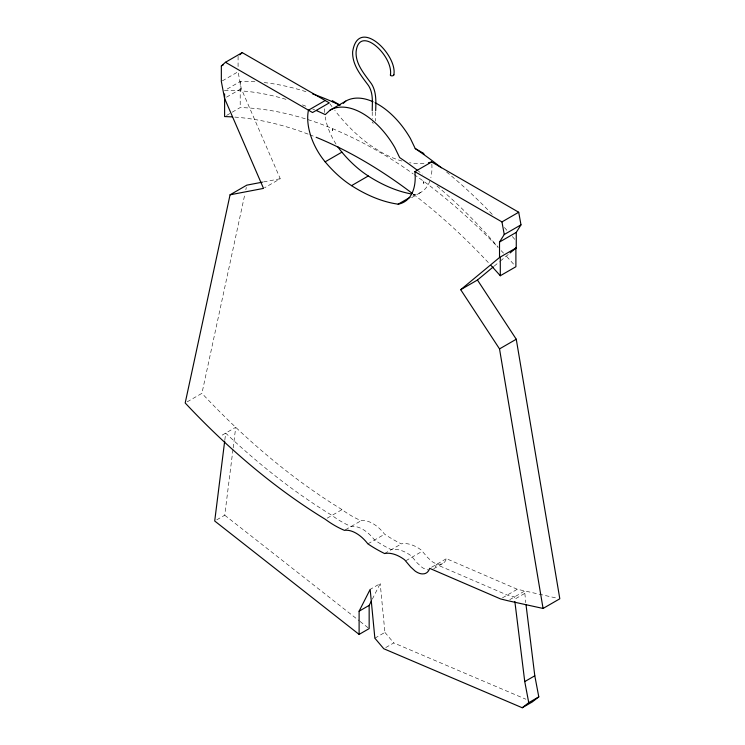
<?xml version="1.0" encoding="UTF-8"?>
<svg xmlns="http://www.w3.org/2000/svg" width="745" height="745" viewBox="0 0 745 745"><rect width="100%" height="100%" fill="white"/><g stroke="black" fill="none" stroke-linecap="round" stroke-linejoin="round"><path stroke-width="0.56" stroke-dasharray="3.73 2.79" d="M332.587 128.68L332.335 130.72L332.335 128.568M224.832 439.96L225.688 433.106A547.51 316.103 60 0 0 331.972 515.41A97.418 56.248 60 0 0 351.137 526.482A31.374 18.113 60 0 1 374.577 540.013A148.236 85.582 60 0 0 391.321 549.68A40.258 23.244 60 0 1 411.259 555.882L417.349 563.099L421.866 567.243A19.109 11.035 60 0 0 428.794 570.046M216.711 519.861L224.748 515.223L233.027 449.002M233.166 447.857L235.727 427.304L220.902 435.872M187.163 401.853L201.932 393.323L244.844 194.249M245.831 189.696L246.316 187.423M372.314 599.176L380.211 583.596L370.163 589.397M494.214 266.123L499.504 261.728M500.389 261.001L508.332 254.417M222.327 80.879L238.083 71.781L241.278 88.646L280.26 178.735L264.494 187.833M254.911 81.764A377.557 217.987 60 0 0 240.207 81.522L224.608 90.527A377.557 217.987 60 0 1 287.3 99.737M226.499 97.176L241.278 88.646M226.555 115.447L240.207 107.569A452.56 261.29 60 0 1 330.724 127.851C359.788 140.051 387.558 155.388 413.121 173.846M412.944 195.646L414.918 194.51A53.51 30.899 60 0 0 429.846 181.026M411.557 197.723L420.422 192.601M327.185 518.175L342.02 509.617A97.418 56.248 60 0 0 361.185 520.681A31.374 18.113 60 0 1 384.625 534.212A148.236 85.582 60 0 0 401.369 543.878A40.258 23.244 60 0 1 421.298 550.08L427.397 557.297L431.904 561.441A19.109 11.035 60 0 0 438.842 564.244L440.919 564.133A19.109 11.035 60 0 0 446.404 558.675L517.3 589.267L556.403 598.039M345.401 529.788L361.185 520.681M367.881 543.878L384.625 534.212M384.625 553.544L401.369 543.878M405.829 560.752L422.573 551.086M431.579 567.243L446.404 558.675M433.72 568.714L442.763 563.499M374.865 638.195L384.914 632.403L380.211 583.596M385.77 647.563L393.807 642.926L525.886 699.229M502.475 597.835L517.3 589.267M509.794 599.632L524.62 591.064L525.756 602.621M524.62 593.476L514.581 599.278L514.581 596.866L507.252 595.069L436.356 564.477A19.109 11.035 60 0 1 434.279 568.146M263.534 181.938L280.26 178.735M414.071 174.507L425.386 182.497A452.56 261.29 60 0 1 498.042 247.34M224.748 515.223L359.109 620.706M360.021 621.423L369.157 628.603M384.914 632.403L393.807 642.926M423.523 181.184L423.775 183.512L423.775 181.361M375.676 111.852L375.676 121.062M372.221 111.862L372.221 118.753M240.207 81.522L240.207 107.569M238.083 56.313L238.083 68.465M414.918 194.51A160.65 92.752 60 0 1 413.065 194.24M431.83 164.105A53.51 30.899 60 0 1 430.852 177.701M424.007 163.332A122.431 70.691 60 0 1 409.545 162.736M401.909 161.022A122.431 70.691 60 0 1 380.462 151.757L371.355 145.946A122.431 70.691 60 0 1 334.784 110.344M332 106.647A122.431 70.691 60 0 1 329.961 103.825M336.014 144.083A47.009 27.137 60 0 1 325.202 116.918M324.624 112.514A47.009 27.137 60 0 1 324.429 108.276M342.02 509.617A547.51 316.103 60 0 1 201.932 393.323M373.487 123.167A1.723 0.996 0 0 1 372.714 122.897M372.444 122.692A1.723 0.996 0 0 1 372.286 121.938M417.088 170.074A377.557 217.987 60 0 1 422.303 174.069M436.952 185.971A377.557 217.987 60 0 1 498.163 247.191M446.544 171.955A377.557 217.987 60 0 1 494.168 216.404M504.421 227.523A377.557 217.987 60 0 1 508.034 231.583M512.337 236.519A377.557 217.987 60 0 1 515.186 239.843M234.843 117.095A452.56 261.29 60 0 1 308.728 134.351M309.79 134.752A452.56 261.29 60 0 1 315.116 136.857M413.382 194.24A452.56 261.29 60 0 1 489.484 263.823M501.18 250.646A452.56 261.29 60 0 1 503.527 253.142M506.647 256.494A452.56 261.29 60 0 1 514.367 265.006M264.158 82.565A377.557 217.987 60 0 1 308.272 92.436M302.377 104.877A377.557 217.987 60 0 1 307.806 106.982M312.639 108.966A377.557 217.987 60 0 1 314.586 109.785"/><path stroke-width="1.12" d="M224.683 441.096L214.709 521.016L359.109 634.405L369.157 628.603L369.157 605.396L371.261 601.252M262.417 182.153L246.809 185.142L230.065 194.808L185.188 402.989A547.51 316.103 60 0 0 325.276 519.284A97.418 56.248 60 0 0 344.441 530.347A31.374 18.113 60 0 1 367.881 543.878A148.236 85.582 60 0 0 384.625 553.544A40.258 23.244 60 0 1 404.554 559.746L410.653 566.964L415.161 571.108A19.109 11.035 60 0 0 422.098 573.911L424.175 573.799A19.109 11.035 60 0 0 429.66 568.342L500.556 598.933L507.876 600.731L543.068 608.451L559.812 598.784L516.266 339.236L477.452 280.018L493.33 266.85M359.109 634.405L359.109 611.198L370.163 589.397L374.865 638.195L383.759 648.727L522.236 707.75L532.284 701.948L538.793 696.873L534.798 675.789L526.035 604.903M543.068 608.451L499.522 348.902L460.708 289.684L499.522 257.509L499.522 242.041L504.244 234.517L520.988 224.85L518.706 212.241L431.634 161.972A122.431 70.691 60 0 1 428.431 162.708M499.522 242.041L516.266 232.375L520.988 224.85M373.077 101.767A64.657 37.325 60 0 0 345.727 101.124L330.119 110.13L325.276 114.628A377.557 217.987 60 0 0 316.523 110.632M343.305 103.369L345.727 101.124M230.065 194.808L263.516 188.401L224.534 98.312L221.34 81.447L221.34 65.979L225.474 62.282L242.218 52.606L329.29 102.875L312.546 112.542L225.474 62.282M239.741 54.832L242.218 52.606M510.092 252.955L516.266 247.843L516.266 232.375M522.236 707.75L528.745 702.675L538.793 696.873M221.34 65.979L223.314 64.843M325.202 100.519L308.458 110.185A47.009 27.137 60 0 0 325.155 161.823A88.869 51.303 60 0 0 351.538 185.645A160.65 92.752 60 0 0 398.175 204.177L409.992 197.36M325.155 161.823L341.899 152.157A88.869 51.303 60 0 0 368.281 175.978A160.65 92.752 60 0 0 411.193 193.914M351.538 185.645L368.281 175.978M398.175 204.177A53.51 30.899 60 0 0 414.89 171.639L431.634 161.972M414.89 171.639L501.962 221.908L518.706 212.241M499.522 257.509L516.266 247.843M460.708 289.684L477.452 280.018M491.039 265.509A452.56 261.29 60 0 1 500.295 275.743L515.894 266.729L515.894 247.48M499.522 348.902L516.266 339.236M359.109 611.198L369.157 605.396M528.745 702.675L524.75 681.591L534.798 675.789M339.925 105.185L332.13 101.618A377.557 217.987 60 0 0 312.583 93.907M339.925 105.073L332.335 100.687L332.335 101.711M375.08 102.717A64.657 37.325 60 0 1 410.383 138.449L415.226 148.553L423.775 153.479L423.775 154.504M415.226 148.553L423.979 154.653A377.557 217.987 60 0 1 441.366 167.783M501.962 221.908L504.244 234.517M514.86 601.56L524.75 681.591M393.844 74.863C397.746 54.813 358.159 15.822 352.627 51.852C352.199 65.234 361.139 75.59 368.579 85.666C373.292 93.153 372.323 101.888 372.221 110.707M390.408 75.087C393.677 55.894 358.941 23.533 356.091 51.926C355.523 64.294 364.575 74.221 371.578 83.971C376.532 91.952 375.983 101.72 375.676 110.707M500.295 257.621L500.295 275.743M224.608 93.926L224.608 116.574A452.56 261.29 60 0 1 232.552 116.937M341.899 152.157A47.009 27.137 60 0 1 337.681 146.607M393.788 74.63A1.723 0.885 -5 0 1 391.907 75.869A1.723 0.885 -5 0 1 390.631 74.63M417.088 170.074A377.557 217.987 60 0 0 399.627 157.558L394.776 147.463A64.657 37.325 60 0 0 330.119 110.13M316.141 137.276A452.56 261.29 60 0 1 412.488 193.551"/></g></svg>
